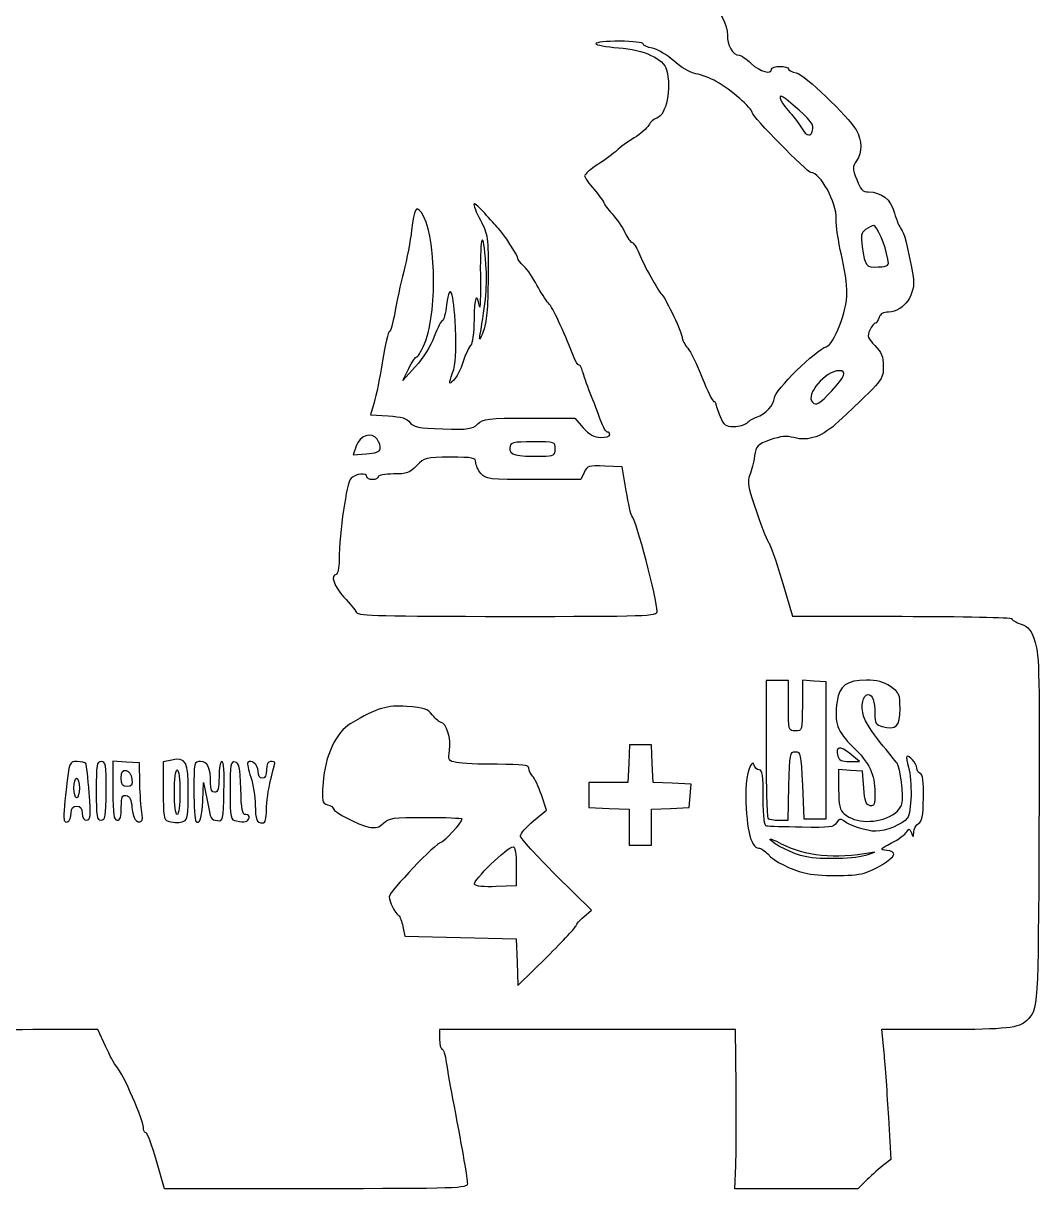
# Model space of a CAD drawing. Extents: x 32 to 761, y 0 to 780.
# Drawn here: x 395.9 to 760, y 0 to 417.4 of the extents above; entities that cross this region are included whole.
import ezdxf

# ---------------------------------------------------------------- set-up
doc = ezdxf.new("R2010")
doc.units = 0
doc.layers.add('Image', color=7, linetype='CONTINUOUS')

msp = doc.modelspace()

# ---------------------------------------------------------------- linework, layer by layer
at = {"layer": 'Image', "color": 7}
for points in [[(678.79855, 379.6681)], [(705.66703, 332.95047)], [(685.51036, 285.75)], [(655.22521, 274.36807)], [(606, 270)], [(523.76991, 265.0193)], [(586.5, 265)], [(623, 206.75037)], [(621, 129.45431), (621, 135.90862), (627.75, 136.20431), (634.5, 136.5), (634.8052, 140.70305), (635.11041, 144.9061), (628.3052, 145.20305), (621.5, 145.5), (621.20431, 152.25), (620.90862, 159), (617, 159), (613.09138, 159), (612.79569, 152.25), (612.5, 145.5), (605.5, 145.5), (598.5, 145.5), (598.5, 141), (598.5, 136.5), (605.75, 136.20619), (613, 135.91238), (613, 129.45619), (613, 123), (617, 123), (621, 123)], [(431, 147.07332)], [(414, 143.5)], [(425.54903, 142.5036)], [(450, 142)], [(460.1972, 139)], [(413, 134.55902)], [(438.35978, 134.95109)], [(483, 135.7899)], [(707.29117, 133.85539)], [(453.41821, 131.60703)], [(476.77083, 132.8125)], [(676, 118.93947)], [(697.11763, 113.01605)], [(557.48861, 109.01844)], [(594, 94.2716)]]:
    msp.add_lwpolyline(points, close=True, dxfattribs=at)
for points in [[(536.45759, 294.5), (531.88944, 289.5), (533.96504, 293.75)], [(521.5838, 281.61219), (520.26086, 277.21638), (526.62163, 276.81136)], [(577.20819, 275.97995), (593.5, 275.95985), (596.5, 272.57625)], [(515.13332, 265.95256), (514.06679, 262.89311), (518.7744, 263.19653)], [(596.83978, 256.54771), (595.67897, 254), (578.70678, 254)], [(611.89332, 250), (610.4498, 258.5), (604.2252, 258.79771)], [(667.62599, 217.96818), (671.49999, 205.02037), (710.74999, 205.01017)], [(670, 173), (670, 182), (666, 182), (662, 182), (662, 157.66667)], [(675, 144.5), (675.5, 132.5), (679.5, 132.5), (683.5, 132.5), (683.5, 157), (683.5, 181.5), (679.25, 181.8075), (675, 182.115), (675, 173.0575)], [(691.82886, 153), (695.42445, 153), (691.96223, 155.8949)], [(437.64254, 145.16231), (437.5, 152.5), (432.75, 152.80479), (428, 153.10958), (428, 142.55479)], [(449.04096, 153.509), (446, 152.84109), (446, 142.49387)], [(697, 143.50879), (696.5, 149.5), (692.25, 149.8075), (688, 150.115), (688, 143.04771)], [(460.1972, 139), (460.5, 145.5), (461.72498, 139.10835)], [(666.63589, 132), (669.93844, 132), (670.21922, 144.25)], [(578.64208, 131.71013), (583.28416, 135.6284), (581.48622, 141.04149)], [(572.5, 115.5), (572.5, 108.5), (565.33503, 108.20791)], [(596.70496, 97.42264), (599.40991, 99.74934), (586.70496, 112.31676)], [(531.88961, 93.87926), (532.57951, 90.5), (552.53975, 90), (572.5, 89.5), (572.79261, 81.11596), (573.08522, 72.73191), (583.54261, 83.08959)], [(425.31629, 51.04705), (422.58383, 57), (403.29191, 57)], [(651.23703, 36.75), (651, 57), (598, 57), (545, 57), (545, 53.5)], [(726.13655, 57), (703.4033, 57), (704.184, 48.75)], [(705.83767, 25.5), (706.71065, 10.5), (704.1596, 8.5)], [(500.74351, 0), (446.48702, 0), (443.59914, 10)], [(698.27094, 3.25), (694.93333, 0), (672.89532, 0), (650.85731, 0), (651.16563, 8.25)]]:
    msp.add_lwpolyline(points, dxfattribs=at)
for points in [[(643.00738, 423), (644.99738, 423), (648.379, 416.55789), (648.15272, 413.19795)], [(609.5, 411), (604.825, 411), (601, 410.6167), (601, 410.14822)], [(601, 410.14822), (601, 409.67974), (604.65634, 409.01448), (609.12521, 408.66986)], [(618, 410.04531), (618, 410.57668), (614.23104, 411), (609.5, 411)], [(621.33919, 408.46419), (619.50264, 408.80873), (618, 409.52024), (618, 410.04531)], [(648.15272, 413.19795), (647.92138, 409.76295), (650.14004, 406.00494), (652.40499, 405.99537)], [(609.12521, 408.66986), (618.27274, 407.96446), (625.29863, 404.74878), (626.36162, 400.78094)], [(628.93583, 403.94606), (626.58854, 406.0917), (623.18021, 408.11881), (621.33919, 408.46419)], [(652.40499, 405.99537), (653.00724, 405.99237), (654.93809, 404.64283), (656.69577, 402.99537)], [(626.36162, 400.78094), (628.14733, 394.11541), (626.23828, 384.52779), (622.91536, 383.47314)], [(636.84664, 399.37018), (634.66569, 399.77862), (631.47741, 401.62283), (628.93583, 403.94606)], [(656.69577, 402.99537), (659.78373, 400.10104), (664, 398.94924), (664, 401)], [(664, 401), (664, 401.55), (665.35, 402), (667, 402)], [(667, 402), (668.65, 402), (670, 401.60625), (670, 401.125)], [(670, 401.125), (670, 400.64375), (671.2375, 399.9976), (672.75, 399.68911)], [(644.17224, 396.59299), (642.15251, 397.74414), (638.85599, 398.99387), (636.84664, 399.37018)], [(657, 385.45879), (657, 387.0264), (649.43221, 393.59507), (644.17224, 396.59299)], [(672.75, 399.68911), (675.76077, 399.07504), (691.3246, 384.24807), (694.25, 379.20702)], [(669.15678, 390.24021), (665.88393, 392.88093), (666.43543, 390.06385), (669.94316, 386.22337)], [(678.79855, 379.6681), (679.07583, 381.53618), (676.65627, 384.1892), (669.15678, 390.24021)], [(678.02944, 364), (676.73967, 364), (657, 384.14269), (657, 385.45879)], [(669.94316, 386.22337), (671.5619, 384.45108), (673.68647, 381.64648), (674.66443, 379.99093)], [(619.95594, 380.91768), (619.38288, 379.8469), (617.02086, 377.79937), (614.707, 376.36762)], [(622.91536, 383.47314), (621.86074, 383.13841), (620.52901, 381.98846), (619.95594, 380.91768)], [(674.66443, 379.99093), (676.6186, 376.68279), (678.33555, 376.54871), (678.79855, 379.6681)], [(614.707, 376.36762), (612.39315, 374.93586), (609.6, 372.9008), (608.5, 371.84525)], [(694.25, 379.20702), (696.43374, 375.44399), (696.489, 371.14316), (694.39207, 368.14937)], [(608.5, 371.84525), (607.4, 370.7897), (604.3625, 368.55029), (601.75, 366.8688)], [(694.39207, 368.14937), (692.91139, 366.0354), (692.91793, 365.50341), (694.47477, 361.42687)], [(601.75, 366.8688), (599.1375, 365.1873), (597, 363.36297), (597, 362.81473)], [(687.14486, 347.31312), (687.36486, 353.20897), (681.47012, 364), (678.02944, 364)], [(597, 362.81473), (597, 362.26649), (598.575, 359.9779), (600.5, 357.72897)], [(694.47477, 361.42687), (695.84299, 357.84423), (696.63587, 357), (698.63236, 357)], [(600.5, 357.72897), (602.425, 355.48004), (604, 353.31859), (604, 352.92576)], [(698.63236, 357), (703.40328, 357), (706.62468, 354.41213), (708.00916, 349.46726)], [(538.54484, 349.60779), (536.58304, 352.29071), (535.88794, 351.05334), (535.0054, 343.30714)], [(557.37111, 352.70445), (557.09305, 352.42638), (558.13049, 349.79162), (559.67654, 346.84943)], [(561.18835, 349.42326), (559.36694, 351.50598), (557.64918, 352.98252), (557.37111, 352.70445)], [(604, 352.92576), (604, 352.53292), (605.29169, 350.82876), (606.87042, 349.13872)], [(540.04696, 303.75), (544.41019, 315.20253), (543.50543, 342.82379), (538.54484, 349.60779)], [(559.67654, 346.84943), (562.41084, 341.64597), (562.48507, 341.0907), (562.39711, 326.5)], [(566.03921, 344.06825), (565.19264, 344.93078), (563.00976, 347.34054), (561.18835, 349.42326)], [(606.87042, 349.13872), (608.44914, 347.44869), (610.49526, 344.4761), (611.41733, 342.53297)], [(688.99431, 334.5244), (687.89118, 339.25541), (687.05893, 345.01034), (687.14486, 347.31312)], [(708.00916, 349.46726), (708.72211, 346.92085), (709.81818, 344.3115), (710.44486, 343.66871)], [(535.0054, 343.30714), (534.57885, 339.56321), (533.3042, 332.9), (532.17285, 328.5)], [(561.64611, 330.91281), (560.72853, 344.41463), (559.4874, 342.11661), (559.6427, 327.20338)], [(573.01728, 333.27144), (572.99388, 334.3175), (567.95035, 342.12105), (566.03921, 344.06825)], [(611.41733, 342.53297), (612.33941, 340.58983), (613.47386, 339), (613.93834, 339)], [(697.62879, 343.51932), (696.06348, 342.33391), (695.87228, 341.33734), (696.45923, 337.42328)], [(700.63146, 344.9682), (700.00916, 344.9507), (698.65796, 344.29871), (697.62879, 343.51932)], [(705.66703, 332.95047), (704.67581, 337.99339), (701.74023, 344.99936), (700.63146, 344.9682)], [(710.44486, 343.66871), (711.42977, 342.65849), (712.60026, 338.01915), (714.71017, 326.7628)], [(613.93834, 339), (614.40281, 339), (615.49284, 337.3125), (616.36062, 335.25)], [(616.36062, 335.25), (618.35878, 330.50084), (623.1347, 321.88747), (624.6768, 320.25177)], [(691, 320.94196), (691, 323.68128), (690.09744, 329.79338), (688.99431, 334.5244)], [(696.45923, 337.42328), (697.54005, 330.21586), (697.78513, 329.9063), (702.2039, 330.16703)], [(559.49774, 305.5), (561.64397, 317.65471), (562.14464, 323.57713), (561.64611, 330.91281)], [(575.31285, 330.3418), (574.05978, 331.52881), (573.02678, 332.84715), (573.01728, 333.27144)], [(579.93004, 323.63602), (578.64365, 326.13719), (576.56591, 329.15479), (575.31285, 330.3418)], [(702.2039, 330.16703), (705.87491, 330.38363), (706.13108, 330.58953), (705.66703, 332.95047)], [(532.17285, 328.5), (531.0415, 324.1), (529.59359, 317.4625), (528.95527, 313.75)], [(559.6427, 327.20338), (559.7212, 319.66652), (559.5706, 314.625), (559.30802, 316)], [(562.39711, 326.5), (562.32861, 315.13056), (561.90264, 310.41083), (560.63734, 307)], [(714.71017, 326.7628), (715.8689, 320.58098), (711.33705, 314), (705.92135, 314)], [(550.69907, 308.36085), (550.11846, 321.58476), (548.65571, 325.40369), (547.55268, 316.57536)], [(584.03141, 317.19666), (583.06205, 318.23714), (581.21644, 321.13485), (579.93004, 323.63602)], [(559.30802, 316), (558.28033, 321.38203), (557.4943, 319.4795), (557.37412, 311.31913)], [(624.6768, 320.25177), (626.25746, 318.57517), (632, 306.34119), (632, 304.65034)], [(683.55751, 301.57943), (686.39145, 302.32426), (691, 314.31395), (691, 320.94196)], [(528.95527, 313.75), (528.31695, 310.0375), (527.46449, 307), (527.06092, 307)], [(547.55268, 316.57536), (547.16956, 313.50891), (546.49876, 311), (546.06203, 311)], [(592.97143, 298.25), (589.23295, 307.80783), (585.59445, 315.51893), (584.03141, 317.19666)], [(705.92135, 314), (704.01302, 314), (702.9347, 313.36965), (702.49999, 312)], [(546.06203, 311), (545.62531, 311), (544.31348, 308.4125), (543.14686, 305.25)], [(557.37412, 311.31913), (557.30492, 306.61791), (556.78762, 302.48537), (556.22466, 302.13573)], [(701.09312, 310), (700.66846, 310), (699.81019, 308.87885), (699.18584, 307.50856)], [(702.49999, 312), (702.15086, 310.9), (701.51777, 310), (701.09312, 310)], [(527.06092, 307), (526.65734, 307), (525.55756, 302.2768), (524.61695, 296.504)], [(543.14686, 305.25), (541.89332, 301.85185), (539.15729, 297.45491), (536.45759, 294.5)], [(549.70228, 292.1786), (550.86739, 295.4964), (551.09888, 299.25455), (550.69907, 308.36085)], [(560.63734, 307), (559.53097, 304.01758), (559.14665, 303.51172), (559.49774, 305.5)], [(699.18584, 307.50856), (698.18587, 305.31385), (698.40495, 304.65468), (701.02533, 301.97408)], [(536.94847, 298), (537.44778, 298), (538.8421, 300.5875), (540.04696, 303.75)], [(556.22466, 302.13573), (555.66169, 301.78608), (554.43966, 299.16998), (553.50905, 296.32219)], [(632, 304.65034), (632, 303.91096), (632.86235, 302.31172), (633.91633, 301.09648)], [(633.91633, 301.09648), (634.97031, 299.88123), (637.3201, 295.08737), (639.13809, 290.44347)], [(664.97819, 283.28896), (664.95359, 285.7823), (680.06881, 300.66252), (683.55751, 301.57943)], [(701.02533, 301.97408), (703.4174, 299.52703), (703.99999, 298.06522), (703.99999, 294.51024)], [(524.61695, 296.504), (523.67634, 290.73121), (522.31142, 284.02989), (521.5838, 281.61219)], [(533.96504, 293.75), (535.10663, 296.0875), (536.44917, 298), (536.94847, 298)], [(595.00474, 295), (594.58559, 295), (593.67059, 296.4625), (592.97143, 298.25)], [(553.50905, 296.32219), (552.57843, 293.47439), (550.99975, 290.40476), (550.00088, 289.50079)], [(596.28356, 292.75), (595.99937, 293.9875), (595.4239, 295), (595.00474, 295)], [(599.01361, 285), (597.79627, 288.025), (596.56775, 291.5125), (596.28356, 292.75)], [(688.22251, 293), (683.26821, 293), (675.97873, 284.3546), (678.66667, 281.66667)], [(685.51036, 285.75), (690.27123, 290.82527), (691.08478, 293), (688.22251, 293)], [(703.99999, 294.51024), (703.99999, 289.76506), (704.10922, 289.89979), (688.00923, 274.78698)], [(550.00088, 289.50079), (548.25244, 287.91848), (548.24131, 288.0183), (549.70228, 292.1786)], [(639.13809, 290.44347), (640.95608, 285.79956), (642.79373, 282), (643.22176, 282)], [(602.73201, 275.25), (601.90423, 277.5875), (600.23095, 281.975), (599.01361, 285)], [(678.66667, 281.66667), (679.96269, 280.37064), (681.10177, 281.05028), (685.51036, 285.75)], [(643.22176, 282), (643.64979, 282), (644, 281.60496), (644, 281.12212)], [(644, 281.12212), (644, 280.63929), (644.68104, 278.61429), (645.51342, 276.62212)], [(658.62035, 276.37951), (661.80468, 277.39017), (665.0021, 280.865), (664.97819, 283.28896)], [(526.62163, 276.81136), (531.47081, 276.50259), (533.32141, 275.94218), (534.40896, 274.45317)], [(558.70819, 273.92544), (560.75833, 275.85152), (562.08239, 275.99856), (577.20819, 275.97995)], [(645.51342, 276.62212), (646.83389, 273.46179), (647.46225, 273), (650.44199, 273)], [(655.22521, 274.36807), (655.97765, 275.12051), (657.50546, 276.02565), (658.62035, 276.37951)], [(534.40896, 274.45317), (535.63403, 272.77589), (537.29499, 272.45416), (546.16777, 272.17544)], [(546.16777, 272.17544), (555.50038, 271.88228), (556.71364, 272.05159), (558.70819, 273.92544)], [(596.5, 272.57625), (598.68262, 270.11454), (600.38549, 269.1664), (602.75, 269.0963)], [(605.11854, 271), (604.63373, 271), (603.5598, 272.9125), (602.73201, 275.25)], [(650.44199, 273), (652.32032, 273), (654.47277, 273.61563), (655.22521, 274.36807)], [(688.00923, 274.78698), (682.23794, 269.36956), (677.19691, 267.55461), (671.94726, 269.00411)], [(522.68449, 268.41676), (520.6493, 271.20005), (516.48937, 269.84252), (515.13332, 265.95256)], [(523.76991, 265.0193), (523.92825, 265.85494), (523.43982, 267.3838), (522.68449, 268.41676)], [(578.5, 267.5), (571.03902, 267.5), (570.47907, 267.35297), (570.18934, 265.31788)], [(586.5, 265), (586.5, 267.45833), (586.36667, 267.5), (578.5, 267.5)], [(602.75, 269.0963), (604.5375, 269.0434), (606, 269.45), (606, 270)], [(606, 270), (606, 270.55), (605.60334, 271), (605.11854, 271)], [(663.47879, 268.18766), (658.85823, 266.53573), (658.45663, 266.12317), (657.89741, 262.45383)], [(671.94726, 269.00411), (669.25648, 269.74707), (667.31777, 269.56016), (663.47879, 268.18766)], [(518.7744, 263.19653), (522.02246, 263.40588), (523.57127, 263.97102), (523.76991, 265.0193)], [(570.18934, 265.31788), (569.83889, 262.85617), (572.42784, 262.1856), (581.5, 262.38829)], [(581.5, 262.38829), (586.13688, 262.49189), (586.5, 262.68156), (586.5, 265)], [(536.84957, 259), (534.34474, 256.37894), (533.28898, 256), (528.4913, 256)], [(548.85826, 262), (540.00455, 262), (539.6262, 261.9055), (536.84957, 259)], [(558, 260.15301), (558, 261.8143), (557.08089, 262), (548.85826, 262)], [(559.8673, 256.15301), (558.84028, 257.33717), (558, 259.13717), (558, 260.15301)], [(604.2252, 258.79771), (598.39329, 259.07664), (597.92737, 258.93469), (596.83978, 256.54771)], [(657.89741, 262.45383), (657.56599, 260.27922), (656.77274, 257.21808), (656.13463, 255.6513)], [(519, 255), (519, 256.55844), (515.03202, 256.17488), (513.30681, 254.44967)], [(521, 254), (519.9, 254), (519, 254.45), (519, 255)], [(523, 255), (523, 254.45), (522.1, 254), (521, 254)], [(528.4913, 256), (525.47109, 256), (523, 255.55), (523, 255)], [(578.70678, 254), (562.5774, 254), (561.64186, 254.10691), (559.8673, 256.15301)], [(656.13463, 255.6513), (655.12964, 253.18367), (655.4689, 251.37779), (658.67085, 242.1513)], [(513.30681, 254.44967), (511.68765, 252.8305), (509.12603, 235.28672), (509.04328, 225.25)], [(613.94316, 241), (613.60968, 241.275), (612.68726, 245.325), (611.89332, 250)], [(658.67085, 242.1513), (660.70388, 236.29308), (662.67883, 231.3686), (663.05963, 231.208)], [(623, 206.75037), (623, 211.00238), (615.38111, 239.81419), (613.94316, 241)], [(663.05963, 231.208), (663.44043, 231.0474), (665.49529, 225.08948), (667.62599, 217.96818)], [(509.04328, 225.25), (509.01948, 222.3625), (508.55, 220), (508, 220)], [(508, 220), (505.76333, 220), (507.22915, 215.66574), (510.75, 211.86856)], [(510.75, 211.86856), (512.8125, 209.64419), (514.85986, 207.18879), (515.29969, 206.41212)], [(515.29969, 206.41212), (515.97278, 205.22355), (524.56085, 205), (569.54969, 205)], [(569.54969, 205), (619.79243, 205), (623, 205.10504), (623, 206.75037)], [(710.74999, 205.01017), (732.33749, 205.00417), (749.99999, 204.64039), (749.99999, 204.20088)], [(749.99999, 204.20088), (749.99999, 203.76137), (751.51582, 202.85364), (753.3685, 202.1837)], [(753.3685, 202.1837), (756.22041, 201.15243), (756.99282, 200.15236), (758.40496, 195.66279)], [(758.40496, 195.66279), (759.90098, 190.90659), (760.04338, 183.97607), (759.78645, 128.42997)], [(697.9583, 182.15293), (690.9451, 182.09863), (688.29917, 180.17781), (687.45157, 174.52563)], [(706.54066, 179.84636), (703.99844, 181.57751), (701.74816, 182.18228), (697.9583, 182.15293)], [(709.99317, 171.81739), (709.98717, 177.17095), (709.78682, 177.63586), (706.54066, 179.84636)], [(696.93508, 169.22638), (695.87704, 172.91552), (696.70004, 177), (698.50142, 177)], [(698.50142, 177), (700.18439, 177), (701, 174.72367), (701, 170.02662)], [(533.31437, 172.74539), (526.1289, 173.25951), (522.86183, 172.26344), (513.21163, 166.61641)], [(542.48659, 169.61928), (540.68061, 171.88419), (539.43968, 172.30713), (533.31437, 172.74539)], [(672.5, 164), (670.01852, 164), (670, 164.0667), (670, 173)], [(675, 173.0575), (675, 164.06283), (674.9827, 164), (672.5, 164)], [(687.45157, 174.52563), (686.33052, 167.04991), (687.53477, 163.58129), (693.09155, 158.28114)], [(703.58504, 165.56801), (708.69452, 164.28561), (710.00069, 165.55901), (709.99317, 171.81739)], [(545.54345, 167), (545.01087, 167), (543.63529, 168.17868), (542.48659, 169.61928)], [(548.62405, 157.05041), (549.2495, 160.96177), (547.37994, 167), (545.54345, 167)], [(702.93836, 159.81115), (700.12619, 163.28228), (697.42471, 167.51913), (696.93508, 169.22638)], [(701, 170.02662), (701, 166.7634), (701.37087, 166.12373), (703.58504, 165.56801)], [(513.21163, 166.61641), (507.93791, 163.53037), (503.94854, 155.00779), (503.26019, 145.35695)], [(691.96223, 155.8949), (688.44746, 158.83373), (686.80969, 158.44374), (687.7392, 154.8893)], [(708.93655, 152.38765), (708.44972, 152.99944), (705.75053, 156.34002), (702.93836, 159.81115)], [(455, 141.98454), (455, 153.02276), (454.16648, 154.63475), (449.04096, 153.509)], [(551.13292, 152.62342), (548.15481, 153.21904), (548.04295, 153.41641), (548.62405, 157.05041)], [(657.73071, 151.75), (657.02894, 154.70264), (654.76674, 148.09167), (654.73657, 143)], [(662, 157.66667), (662, 144.28333), (662.3, 133.03333), (662.66667, 132.66667)], [(670.21922, 144.25), (670.48257, 155.73974), (670.62412, 156.5), (672.5, 156.5)], [(672.5, 156.5), (674.36111, 156.5), (674.53472, 155.66667), (675, 144.5)], [(687.7392, 154.8893), (688.10805, 153.4788), (689.14449, 153), (691.82886, 153)], [(693.09155, 158.28114), (699.03306, 152.61398), (701, 148.51604), (701, 141.80455)], [(712.46948, 154.80282), (712.23008, 154.56341), (712.47648, 152.82531), (713.0171, 150.94037)], [(716, 150.65476), (716, 152.24172), (713.19915, 155.53248), (712.46948, 154.80282)], [(415.12478, 153), (412.3755, 153), (412.36419, 152.971), (411.18322, 142.90543)], [(418.32108, 152.25), (418.07957, 152.6625), (416.64123, 153), (415.12478, 153)], [(419.47342, 141.75), (419.08115, 147.1125), (418.5626, 151.8375), (418.32108, 152.25)], [(423.79903, 153), (422.18121, 153), (422, 151.94235), (422, 142.5)], [(425.54903, 142.5036), (425.5932, 151.96065), (425.41992, 153), (423.79903, 153)], [(459.38337, 153), (457.02598, 153), (457, 152.88738), (457, 142.66667)], [(462.98635, 145.25), (462.96265, 150.89343), (461.98329, 153), (459.38337, 153)], [(467.03383, 153), (466.44737, 153), (466, 150.61999), (466, 147.5)], [(467.78383, 142.25), (467.96648, 149.16756), (467.69913, 153), (467.03383, 153)], [(471.75, 152.8119), (470.17316, 153.11353), (470, 152.10733), (470, 142.64288)], [(473.78753, 143.23857), (473.54264, 151.107), (473.24046, 152.52679), (471.75, 152.8119)], [(476.3444, 152.67774), (476.03127, 152.3646), (476.50067, 149.97884), (477.38753, 147.37606)], [(480, 149.53138), (480, 151.89806), (477.61633, 153.94967), (476.3444, 152.67774)], [(484.5, 153), (483.5, 153), (483, 152), (483, 150)], [(486, 152.54879), (486, 152.79696), (485.325, 153), (484.5, 153)], [(484.5, 146.33869), (485.325, 149.50608), (486, 152.30062), (486, 152.54879)], [(565.625, 152), (559.36875, 152), (552.84731, 152.28054), (551.13292, 152.62342)], [(577, 150.57143), (577, 151.7258), (574.81667, 152), (565.625, 152)], [(578.34414, 147.79872), (577.60486, 148.53799), (577, 149.78571), (577, 150.57143)], [(659.57332, 150), (658.78865, 150), (657.95948, 150.7875), (657.73071, 151.75)], [(710.65412, 137.75805), (711.3575, 140.56054), (710.14764, 150.86568), (708.93655, 152.38765)], [(713.0171, 150.94037), (714.43443, 145.99842), (714.18787, 134.83121), (712.61571, 132.76061)], [(717.25, 148.7455), (716.5625, 148.97714), (716, 149.83631), (716, 150.65476)], [(414, 143.5), (414, 145.425), (414.45, 147), (415, 147)], [(415, 147), (415.55, 147), (416, 145.425), (416, 143.5)], [(431, 147.07332), (431, 149.46006), (431.39095, 150.07251), (432.75, 149.81477)], [(433.06642, 144), (431.42611, 144), (431, 144.63374), (431, 147.07332)], [(432.75, 149.81477), (433.80548, 149.61461), (434.62558, 148.3949), (434.81642, 146.74145)], [(434.81642, 146.74145), (435.07107, 144.53521), (434.72942, 144), (433.06642, 144)], [(450, 142), (450, 146.66667), (450.41667, 150), (451, 150)], [(451, 150), (451.58333, 150), (452, 146.66667), (452, 142)], [(466, 147.5), (466, 143.27778), (465.65152, 142), (464.5, 142)], [(477.38753, 147.37606), (478.27439, 144.77327), (479, 140.32388), (479, 137.48853)], [(481.5, 147), (480.56171, 147), (480, 147.94793), (480, 149.53138)], [(483, 150), (483, 148), (482.5, 147), (481.5, 147)], [(483, 135.7899), (483, 138.42435), (483.675, 143.1713), (484.5, 146.33869)], [(581.48622, 141.04149), (580.49735, 144.01869), (579.08342, 147.05944), (578.34414, 147.79872)], [(661, 140), (661, 147.9938), (660.71378, 150), (659.57332, 150)], [(718.38701, 140.02859), (718.46641, 145.85816), (718.1284, 148.44954), (717.25, 148.7455)], [(411.18322, 142.90543), (410.53182, 137.35342), (410.25521, 132.39608), (410.56853, 131.88912)], [(415, 140), (414.45, 140), (414, 141.575), (414, 143.5)], [(416, 143.5), (416, 141.575), (415.55, 140), (415, 140)], [(422, 142.5), (422, 133.1653), (422.19422, 132.0004), (423.75, 132.0036)], [(423.75, 132.0036), (425.30217, 132.0066), (425.50554, 133.19378), (425.54903, 142.5036)], [(428, 142.55479), (428, 133.83942), (428.26141, 132), (429.5, 132)], [(438.35978, 134.95109), (438.04369, 136.53153), (437.72093, 141.12659), (437.64254, 145.16231)], [(446, 142.49387), (446, 133.48026), (446.22555, 132.08771), (447.75, 131.68933)], [(451, 134), (450.41667, 134), (450, 137.33333), (450, 142)], [(452, 142), (452, 137.33333), (451.58333, 134), (451, 134)], [(453.41821, 131.60699), (454.71125, 132.10317), (455, 133.99756), (455, 141.98454)], [(457, 142.66667), (457, 136.98333), (457.3075, 132.02583), (457.68333, 131.65)], [(464.5, 142), (463.47716, 142), (462.99566, 143.03385), (462.98635, 145.25)], [(465.5, 131.84507), (467.38334, 131.52013), (467.51656, 132.12707), (467.78383, 142.25)], [(470, 142.64288), (470, 132.543), (470.0865, 132.12272), (472.25, 131.71296)], [(475.62086, 134), (474.35874, 134), (474.02228, 135.6955), (473.78753, 143.23857)], [(503.26019, 145.35695), (502.78732, 138.72709), (502.90336, 138.16545), (504.87536, 137.53956)], [(654.73657, 143), (654.65977, 130.03657), (656.43682, 122), (659.3802, 122)], [(688, 143.04771), (688, 137.2032), (688.34889, 135.67933), (690.01646, 134.24021)], [(699.25, 137.18546), (697.88601, 137.44432), (697.38971, 138.83909), (697, 143.50879)], [(418.59332, 132), (419.99091, 132), (420.09903, 133.19776), (419.47342, 141.75)], [(431, 136.57332), (431, 140.38854), (431.29009, 141.09167), (432.75, 140.81501)], [(432.75, 140.81501), (433.9967, 140.57875), (434.59332, 139.3391), (434.8245, 136.50466)], [(457.68333, 131.65), (459.07584, 130.2575), (459.90252, 132.67455), (460.1972, 139)], [(461.72498, 139.10835), (463.12213, 131.81835), (462.87264, 132.29838), (465.5, 131.84507)], [(662.25, 129.84541), (661.34364, 129.9575), (661, 132.74911), (661, 140)], [(701, 141.80455), (701, 137.62927), (700.72575, 136.9054), (699.25, 137.18546)], [(707.29117, 133.85539), (708.82631, 134.74884), (710.33964, 136.50504), (710.65412, 137.75805)], [(716.63701, 130.81674), (717.93201, 131.54146), (718.29763, 133.46607), (718.38701, 140.02859)], [(410.56853, 131.88912), (411.52228, 130.34592), (413, 131.96852), (413, 134.55902)], [(413, 134.55902), (413, 136.33333), (413.54623, 137), (415, 137)], [(415, 137), (416.46667, 137), (417, 136.33333), (417, 134.5)], [(417, 134.5), (417, 132.87936), (417.56045, 132), (418.59332, 132)], [(429.5, 132), (430.61467, 132), (431, 133.17481), (431, 136.57332)], [(434.8245, 136.50466), (435.13602, 132.68498), (436.55474, 130.60678), (438.1695, 131.60476)], [(438.1695, 131.60476), (438.59024, 131.86479), (438.67587, 133.37064), (438.35978, 134.95109)], [(476.77083, 132.8125), (476.98854, 133.46563), (476.47105, 134), (475.62086, 134)], [(479, 137.48853), (479, 132.10086), (479.45243, 131), (481.66667, 131)], [(481.66667, 131), (482.5922, 131), (483, 132.46498), (483, 135.7899)], [(504.87536, 137.53956), (506.04391, 137.16868), (507, 136.51707), (507, 136.09154)], [(507, 136.09154), (507, 134.95948), (515.97572, 130.32512), (519.68485, 129.54207)], [(690.01646, 134.24021), (693.9568, 130.83968), (701.80899, 130.66476), (707.29117, 133.85539)], [(447.75, 131.68933), (450.49665, 130.97155), (451.71612, 130.95384), (453.41821, 131.60703)], [(472.25, 131.71296), (475.26184, 131.14254), (476.2982, 131.3946), (476.77083, 132.8125)], [(519.68485, 129.54207), (522.16072, 129.01938), (523.32944, 129.32944), (524.93485, 130.93485)], [(524.93485, 130.93485), (526.80991, 132.80991), (528.19663, 133), (540, 133)], [(540, 133), (547.15, 133), (553, 132.74861), (553, 132.44136)], [(553, 132.44136), (553, 131.23415), (546.59797, 124), (545.52962, 124)], [(574, 126.33803), (574, 127.13764), (576.08894, 129.55509), (578.64208, 131.71013)], [(674.81353, 129.46071), (668.59109, 129.58727), (662.9375, 129.76039), (662.25, 129.84541)], [(662.66667, 132.66667), (663.03333, 132.3), (664.81948, 132), (666.63589, 132)], [(687.27233, 131.06446), (686.25632, 129.43757), (684.85018, 129.25656), (674.81353, 129.46071)], [(689.82496, 131.7303), (688.71908, 132.6481), (688.17225, 132.50547), (687.27233, 131.06446)], [(701.28212, 128.01506), (698.05162, 128.03256), (691.8621, 130.03963), (689.82496, 131.7303)], [(712.61571, 132.76061), (710.92255, 130.53064), (704.86833, 127.99565), (701.28212, 128.01506)], [(714.92971, 127.70031), (714.96841, 128.91048), (715.73666, 130.31287), (716.63701, 130.81674)], [(586.70496, 112.31676), (579.71723, 119.22885), (574, 125.53842), (574, 126.33803)], [(663.50584, 124.99054), (663.15943, 125.55106), (664.94041, 124.91204), (667.46359, 123.57042)], [(707, 123.8542), (709.475, 125.14901), (711.91165, 126.92905), (712.41478, 127.80985)], [(712.41478, 127.80985), (713.22294, 129.22465), (713.41871, 129.18337), (714.09449, 127.45565)], [(714.09449, 127.45565), (714.81192, 125.62146), (714.86379, 125.63666), (714.92971, 127.70031)], [(759.78645, 128.42997), (759.48854, 64.02495), (759.51051, 64.36765), (755.41736, 60.27451)], [(545.52962, 124), (543.79093, 124), (527, 106.3984), (527, 104.57578)], [(557.48861, 109.01844), (556.76019, 110.19704), (569.4211, 122.5), (571.36241, 122.5)], [(571.36241, 122.5), (572.10419, 122.5), (572.5, 120.06442), (572.5, 115.5)], [(659.3802, 122), (660.1006, 122), (661.54727, 121.05212), (662.59501, 119.89359)], [(676, 118.93947), (672.09284, 119.73148), (664.47634, 123.42024), (663.50584, 124.99054)], [(667.46359, 123.57042), (675.68769, 119.19762), (686.88245, 118.09119), (699.5, 120.4041)], [(705.30929, 121.17786), (702.57791, 121.49107), (702.6248, 121.56529), (707, 123.8542)], [(707.73219, 119.67786), (707.95305, 120.35114), (706.91513, 120.99371), (705.30929, 121.17786)], [(662.59501, 119.89359), (664.97091, 117.26648), (670.7884, 114.25333), (675.73447, 113.08805)], [(698.5, 119.55387), (694.28464, 118.07832), (681.91461, 117.74054), (676, 118.93947)], [(697.11763, 113.01603), (701.18173, 114.14493), (707.14488, 117.88747), (707.73219, 119.67786)], [(699.5, 120.4041), (701.65048, 120.79831), (701.36731, 120.55754), (698.5, 119.55387)], [(675.73447, 113.08805), (680.97941, 111.85236), (692.78517, 111.8126), (697.11763, 113.01605)], [(565.33503, 108.20791), (560.88726, 108.02659), (557.91163, 108.33397), (557.48861, 109.01844)], [(527, 104.57578), (527, 102.838), (528.98007, 98.87975), (530.34986, 97.87926)], [(530.34986, 97.87926), (530.81729, 97.53786), (531.51017, 95.73786), (531.88961, 93.87926)], [(594, 94.2716), (594, 94.72498), (595.21723, 96.14295), (596.70496, 97.42264)], [(583.54261, 83.08959), (589.29417, 88.78632), (594, 93.81822), (594, 94.2716)], [(755.41736, 60.27451), (752.65001, 57.50715), (748.11505, 57), (726.13655, 57)], [(403.29191, 57), (392.08663, 57), (384, 56.61077), (384, 56.07143)], [(429.28911, 43.79705), (428.60692, 44.51043), (426.81915, 47.77293), (425.31629, 51.04705)], [(545, 53.5), (545, 51.575), (545.39891, 50), (545.88646, 50)], [(545.88646, 50), (546.37401, 50), (547.0741, 47.8625), (547.44223, 45.25)], [(704.184, 48.75), (704.61338, 44.2125), (705.35753, 33.75), (705.83767, 25.5)], [(439, 21.36665), (439, 24.36411), (431.66031, 41.31748), (429.28911, 43.79705)], [(547.44223, 45.25), (547.81035, 42.6375), (549.00996, 35.775), (550.10803, 30)], [(651.16563, 8.25), (651.33521, 12.7875), (651.36731, 25.6125), (651.23703, 36.75)], [(550.10803, 30), (553.3612, 12.89076), (554.96197, 3.61174), (554.98157, 1.75)], [(439.85563, 20), (439.38503, 20), (439, 20.61499), (439, 21.36665)], [(443.59914, 10), (442.0108, 15.5), (440.32622, 20), (439.85563, 20)], [(704.1596, 8.5), (702.75653, 7.4), (700.10663, 5.0375), (698.27094, 3.25)], [(554.98157, 1.75), (554.99887, 0.10461), (551.75671, 0), (500.74351, 0)]]:
    msp.add_open_spline(points, degree=3, dxfattribs=at)

doc.saveas('drawing.dxf')
